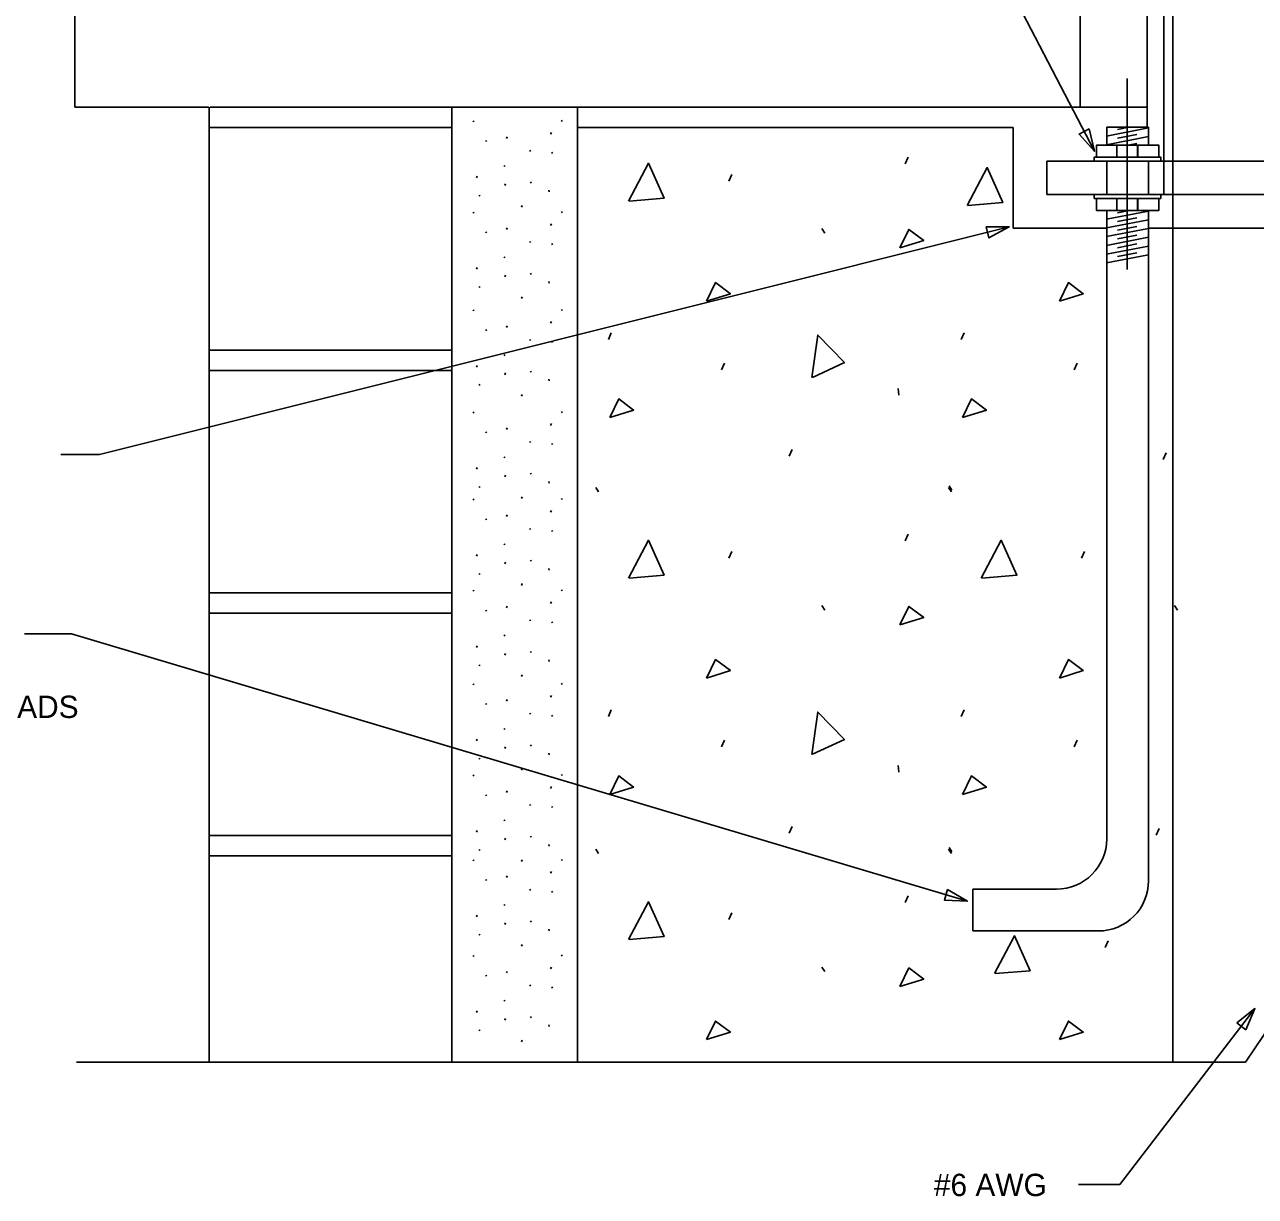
# Model space of a CAD drawing. Extents: x 10042 to 10284, y 10007 to 10187.
# Drawn here: x 10113.9 to 10150.63, y 10090.18 to 10125.18 of the extents above; entities that cross this region are included whole.
import ezdxf

# ---------------------------------------------------------------- set-up
doc = ezdxf.new("R2010")
doc.units = 0
for name, color, linetype in [('G-ANNO-TEXT', 7, 'Continuous'), ('Level 46', 7, 'Continuous'), ('Level 6', 7, 'Continuous')]:
    doc.layers.add(name, color=color, linetype=linetype)

msp = doc.modelspace()

# ---------------------------------------------------------------- linework, layer by layer
at = {"layer": 'G-ANNO-TEXT'}
for p, q in [((10141.121, 10130.456), (10145.827, 10121.394)), ((10146.808, 10123.563), (10146.808, 10117.863)), ((10116.138, 10112.335), (10143.288, 10119.132)), ((10114.979, 10112.335), (10116.138, 10112.335)), ((10113.902, 10106.982), (10115.304, 10106.982)), ((10115.304, 10106.982), (10142.037, 10098.999)), ((10146.59, 10090.535), (10150.616, 10095.793)), ((10145.358, 10090.535), (10146.59, 10090.535))]:
    msp.add_line(p, q, dxfattribs=at)
for points in [[(10145.668, 10122.062), (10145.827, 10121.394), (10145.372, 10121.908)], [(10142.601, 10119.132), (10143.288, 10119.132), (10142.682, 10118.808)], [(10141.446, 10099.35), (10142.037, 10098.999), (10141.351, 10099.03)], [(10150.078, 10095.365), (10150.616, 10095.793), (10150.343, 10095.162)]]:
    msp.add_lwpolyline(points, close=True, dxfattribs=at)
at = {"layer": 'Level 46'}
for p, q in [((10147.404, 10183.071), (10147.404, 10122.109)), ((10147.904, 10183.049), (10147.904, 10120.1)), ((10145.404, 10122.708), (10145.404, 10139.208)), ((10115.404, 10122.708), (10115.404, 10134.708)), ((10115.404, 10122.708), (10119.401, 10122.708)), ((10119.404, 10122.708), (10119.404, 10094.188)), ((10119.435, 10122.708), (10147.395, 10122.708)), ((10126.654, 10122.708), (10126.654, 10094.188)), ((10130.404, 10122.708), (10130.404, 10094.188)), ((10119.404, 10122.099), (10126.654, 10122.099)), ((10127.29, 10122.305), (10127.312, 10122.272)), ((10129.926, 10122.318), (10129.948, 10122.284)), ((10130.404, 10122.099), (10143.404, 10122.099)), ((10143.404, 10122.099), (10143.404, 10119.099)), ((10146.192, 10121.849), (10147.445, 10122.091)), ((10147.445, 10122.109), (10146.195, 10122.109)), ((10146.195, 10121.579), (10146.195, 10122.109)), ((10146.52, 10122.044), (10146.858, 10122.109)), ((10147.445, 10121.579), (10147.445, 10122.109)), ((10127.662, 10121.714), (10127.684, 10121.68)), ((10128.283, 10121.779), (10128.305, 10121.829)), ((10129.598, 10121.906), (10129.621, 10121.956)), ((10146.192, 10121.588), (10147.445, 10121.83)), ((10146.52, 10121.781), (10147.096, 10121.892)), ((10128.977, 10121.423), (10128.999, 10121.39)), ((10129.633, 10121.363), (10129.655, 10121.33)), ((10146.494, 10121.579), (10146.494, 10121.226)), ((10146.502, 10121.579), (10146.502, 10121.226)), ((10146.84, 10121.58), (10147.096, 10121.629)), ((10147.115, 10121.579), (10147.115, 10121.226)), ((10147.122, 10121.579), (10147.122, 10121.226)), ((10128.209, 10120.969), (10128.231, 10120.936)), ((10140.18, 10121.013), (10140.268, 10121.213)), ((10144.404, 10121.1), (10144.404, 10120.1)), ((10144.404, 10121.1), (10147.904, 10121.1)), ((10146.195, 10121.1), (10146.195, 10120.1)), ((10147.445, 10120.1), (10147.445, 10121.1)), ((10147.904, 10121.1), (10154.904, 10121.101)), ((10127.384, 10120.596), (10127.406, 10120.646)), ((10134.918, 10120.503), (10135.007, 10120.702)), ((10128.228, 10120.369), (10128.25, 10120.419)), ((10128.998, 10120.476), (10129.02, 10120.443)), ((10129.547, 10120.229), (10129.553, 10120.18)), ((10127.465, 10120.082), (10127.487, 10120.049)), ((10144.404, 10120.1), (10147.904, 10120.1)), ((10146.494, 10119.983), (10146.494, 10119.63)), ((10146.502, 10119.983), (10146.502, 10119.63)), ((10147.115, 10119.983), (10147.115, 10119.63)), ((10147.122, 10119.983), (10147.122, 10119.63)), ((10147.904, 10120.1), (10154.904, 10120.1)), ((10127.29, 10119.579), (10127.312, 10119.546)), ((10128.733, 10119.725), (10128.755, 10119.775)), ((10129.926, 10119.592), (10129.948, 10119.558)), ((10146.192, 10119.364), (10147.445, 10119.606)), ((10146.195, 10100.859), (10146.195, 10119.622)), ((10146.52, 10119.559), (10146.858, 10119.624)), ((10147.445, 10099.609), (10147.445, 10119.622)), ((10128.283, 10119.053), (10128.305, 10119.102)), ((10129.598, 10119.18), (10129.621, 10119.23)), ((10143.404, 10119.099), (10146.184, 10119.099)), ((10146.192, 10119.103), (10147.445, 10119.345)), ((10146.192, 10118.843), (10147.445, 10119.085)), ((10146.52, 10119.296), (10147.096, 10119.407)), ((10146.52, 10119.035), (10147.096, 10119.146)), ((10147.446, 10119.099), (10155.357, 10119.099)), ((10127.662, 10118.988), (10127.684, 10118.954)), ((10137.693, 10119.082), (10137.782, 10118.949)), ((10146.192, 10118.582), (10147.445, 10118.824)), ((10146.52, 10118.775), (10147.096, 10118.886)), ((10128.977, 10118.697), (10128.999, 10118.664)), ((10129.633, 10118.637), (10129.655, 10118.604)), ((10146.192, 10118.322), (10147.445, 10118.564)), ((10146.52, 10118.514), (10147.096, 10118.625)), ((10146.52, 10118.253), (10147.096, 10118.365)), ((10128.209, 10118.243), (10128.231, 10118.21)), ((10146.192, 10118.061), (10147.445, 10118.303)), ((10127.384, 10117.87), (10127.406, 10117.92)), ((10128.228, 10117.643), (10128.25, 10117.693)), ((10128.998, 10117.75), (10129.02, 10117.717)), ((10127.465, 10117.356), (10127.487, 10117.323)), ((10129.547, 10117.503), (10129.553, 10117.453)), ((10128.733, 10116.999), (10128.755, 10117.049)), ((10127.29, 10116.658), (10127.312, 10116.625)), ((10129.926, 10116.671), (10129.948, 10116.637)), ((10128.283, 10116.132), (10128.305, 10116.182)), ((10129.598, 10116.259), (10129.621, 10116.309)), ((10127.662, 10116.067), (10127.684, 10116.034)), ((10131.322, 10115.774), (10131.41, 10115.974)), ((10141.849, 10115.774), (10141.938, 10115.974)), ((10119.404, 10115.458), (10126.654, 10115.458)), ((10128.977, 10115.777), (10128.999, 10115.743)), ((10129.633, 10115.716), (10129.655, 10115.683)), ((10128.209, 10115.322), (10128.231, 10115.289)), ((10134.696, 10114.864), (10134.785, 10115.064)), ((10145.224, 10114.864), (10145.312, 10115.064)), ((10119.404, 10114.849), (10126.654, 10114.849)), ((10127.384, 10114.95), (10127.406, 10115)), ((10128.228, 10114.722), (10128.25, 10114.772)), ((10128.998, 10114.83), (10129.02, 10114.796)), ((10127.465, 10114.435), (10127.487, 10114.402)), ((10129.547, 10114.583), (10129.553, 10114.533)), ((10128.733, 10114.078), (10128.755, 10114.128)), ((10139.974, 10114.306), (10139.996, 10114.106)), ((10127.29, 10113.608), (10127.312, 10113.574)), ((10129.926, 10113.62), (10129.948, 10113.587)), ((10129.598, 10113.209), (10129.621, 10113.259)), ((10127.662, 10113.016), (10127.684, 10112.983)), ((10128.283, 10113.081), (10128.305, 10113.131)), ((10128.977, 10112.726), (10128.999, 10112.693)), ((10129.633, 10112.666), (10129.655, 10112.633)), ((10136.716, 10112.289), (10136.805, 10112.488)), ((10128.209, 10112.272), (10128.231, 10112.238)), ((10147.876, 10112.19), (10147.965, 10112.389)), ((10127.384, 10111.899), (10127.406, 10111.949)), ((10128.998, 10111.779), (10129.02, 10111.746)), ((10127.465, 10111.385), (10127.487, 10111.352)), ((10128.228, 10111.671), (10128.25, 10111.721)), ((10129.547, 10111.532), (10129.553, 10111.482)), ((10141.49, 10111.402), (10141.578, 10111.269)), ((10127.29, 10111.011), (10127.312, 10110.978)), ((10128.733, 10111.028), (10128.755, 10111.078)), ((10129.926, 10111.024), (10129.948, 10110.991)), ((10130.944, 10111.352), (10131.033, 10111.219)), ((10141.471, 10111.352), (10141.56, 10111.219)), ((10129.598, 10110.613), (10129.621, 10110.663)), ((10127.662, 10110.42), (10127.684, 10110.387)), ((10128.283, 10110.485), (10128.305, 10110.535)), ((10128.977, 10110.13), (10128.999, 10110.096)), ((10129.633, 10110.07), (10129.655, 10110.036)), ((10140.18, 10109.757), (10140.268, 10109.957)), ((10128.209, 10109.675), (10128.231, 10109.642)), ((10127.384, 10109.303), (10127.406, 10109.353)), ((10128.998, 10109.183), (10129.02, 10109.149)), ((10134.918, 10109.246), (10135.007, 10109.446)), ((10145.446, 10109.246), (10145.534, 10109.446)), ((10128.228, 10109.075), (10128.25, 10109.125)), ((10129.547, 10108.936), (10129.553, 10108.886)), ((10127.465, 10108.789), (10127.487, 10108.755)), ((10128.733, 10108.431), (10128.755, 10108.481)), ((10119.404, 10108.208), (10126.654, 10108.208)), ((10127.29, 10108.285), (10127.312, 10108.252)), ((10129.926, 10108.298), (10129.948, 10108.265)), ((10128.283, 10107.759), (10128.305, 10107.809)), ((10129.598, 10107.886), (10129.621, 10107.936)), ((10137.693, 10107.825), (10137.782, 10107.692)), ((10148.221, 10107.825), (10148.309, 10107.692)), ((10119.404, 10107.599), (10126.654, 10107.599)), ((10127.662, 10107.694), (10127.684, 10107.661)), ((10128.977, 10107.404), (10128.999, 10107.37)), ((10129.633, 10107.344), (10129.655, 10107.31)), ((10127.384, 10106.577), (10127.406, 10106.627)), ((10128.209, 10106.949), (10128.231, 10106.916)), ((10128.228, 10106.349), (10128.25, 10106.399)), ((10128.998, 10106.457), (10129.02, 10106.423)), ((10127.465, 10106.062), (10127.487, 10106.029)), ((10129.547, 10106.21), (10129.553, 10106.16)), ((10127.29, 10105.494), (10127.312, 10105.461)), ((10128.733, 10105.705), (10128.755, 10105.755)), ((10129.926, 10105.507), (10129.948, 10105.474)), ((10129.598, 10105.095), (10129.621, 10105.145)), ((10127.662, 10104.903), (10127.684, 10104.87)), ((10128.283, 10104.968), (10128.305, 10105.018)), ((10128.977, 10104.613), (10128.999, 10104.579)), ((10129.633, 10104.553), (10129.655, 10104.519)), ((10131.322, 10104.518), (10131.41, 10104.717)), ((10141.849, 10104.518), (10141.938, 10104.717)), ((10128.209, 10104.158), (10128.231, 10104.125)), ((10127.384, 10103.786), (10127.406, 10103.836)), ((10128.998, 10103.666), (10129.02, 10103.632)), ((10134.696, 10103.607), (10134.785, 10103.807)), ((10145.224, 10103.607), (10145.312, 10103.807)), ((10128.228, 10103.558), (10128.25, 10103.608)), ((10129.547, 10103.419), (10129.553, 10103.369)), ((10127.465, 10103.272), (10127.487, 10103.238)), ((10128.733, 10102.914), (10128.755, 10102.964)), ((10139.974, 10103.05), (10139.996, 10102.85)), ((10127.29, 10102.768), (10127.312, 10102.735)), ((10129.926, 10102.781), (10129.948, 10102.748)), ((10128.283, 10102.242), (10128.305, 10102.292)), ((10129.598, 10102.369), (10129.621, 10102.419)), ((10127.662, 10102.177), (10127.684, 10102.144)), ((10128.977, 10101.887), (10128.999, 10101.853)), ((10129.633, 10101.827), (10129.655, 10101.793)), ((10127.384, 10101.06), (10127.406, 10101.11)), ((10128.209, 10101.432), (10128.231, 10101.399)), ((10136.716, 10101.032), (10136.805, 10101.232)), ((10147.67, 10100.971), (10147.759, 10101.17)), ((10119.404, 10100.958), (10126.654, 10100.958)), ((10128.228, 10100.832), (10128.25, 10100.882)), ((10128.998, 10100.94), (10129.02, 10100.906)), ((10127.465, 10100.545), (10127.487, 10100.512)), ((10129.547, 10100.693), (10129.553, 10100.643)), ((10130.944, 10100.556), (10131.033, 10100.423)), ((10141.471, 10100.556), (10141.56, 10100.423)), ((10141.49, 10100.607), (10141.578, 10100.474)), ((10119.404, 10100.349), (10126.654, 10100.349)), ((10127.29, 10100.237), (10127.312, 10100.203)), ((10128.733, 10100.188), (10128.755, 10100.238)), ((10129.926, 10100.249), (10129.948, 10100.216)), ((10127.662, 10099.646), (10127.684, 10099.612)), ((10128.283, 10099.71), (10128.305, 10099.76)), ((10129.598, 10099.838), (10129.621, 10099.888)), ((10128.977, 10099.355), (10128.999, 10099.322)), ((10129.633, 10099.295), (10129.655, 10099.262)), ((10142.195, 10098.109), (10142.195, 10099.359)), ((10144.695, 10099.359), (10142.195, 10099.359)), ((10128.209, 10098.901), (10128.231, 10098.868)), ((10140.18, 10098.961), (10140.268, 10099.161)), ((10127.384, 10098.528), (10127.406, 10098.578)), ((10134.918, 10098.451), (10135.007, 10098.65)), ((10128.228, 10098.301), (10128.25, 10098.351)), ((10128.998, 10098.408), (10129.02, 10098.375)), ((10129.547, 10098.161), (10129.553, 10098.111)), ((10127.465, 10098.014), (10127.487, 10097.981)), ((10145.945, 10098.109), (10142.195, 10098.109)), ((10146.151, 10097.62), (10146.24, 10097.819)), ((10128.733, 10097.657), (10128.755, 10097.707)), ((10127.29, 10097.381), (10127.312, 10097.348)), ((10129.926, 10097.394), (10129.948, 10097.36)), ((10127.662, 10096.79), (10127.684, 10096.756)), ((10128.283, 10096.855), (10128.305, 10096.904)), ((10129.598, 10096.982), (10129.621, 10097.032)), ((10137.693, 10097.03), (10137.782, 10096.897)), ((10128.977, 10096.499), (10128.999, 10096.466)), ((10129.633, 10096.439), (10129.655, 10096.406)), ((10128.209, 10096.045), (10128.231, 10096.012)), ((10127.384, 10095.672), (10127.406, 10095.722)), ((10150.339, 10094.188), (10151.408, 10095.788)), ((10128.228, 10095.445), (10128.25, 10095.495)), ((10128.998, 10095.552), (10129.02, 10095.519)), ((10129.547, 10095.305), (10129.553, 10095.255)), ((10127.465, 10095.158), (10127.487, 10095.125)), ((10128.733, 10094.801), (10128.755, 10094.851)), ((10115.449, 10094.188), (10150.339, 10094.188))]:
    msp.add_line(p, q, dxfattribs=at)
for points in [[(10145.891, 10121.219), (10147.748, 10121.219), (10147.748, 10121.579), (10145.891, 10121.579)], [(10145.821, 10121.101), (10147.807, 10121.101), (10147.807, 10121.219), (10145.821, 10121.219)], [(10145.821, 10120.101), (10147.807, 10120.101), (10147.807, 10119.983), (10145.821, 10119.983)], [(10145.891, 10119.983), (10147.748, 10119.983), (10147.748, 10119.622), (10145.891, 10119.622)]]:
    msp.add_lwpolyline(points, close=True, dxfattribs=at)
for points in [[(10131.921, 10119.903), (10132.52, 10121.035), (10132.987, 10119.992), (10131.943, 10119.903)], [(10142.028, 10119.772), (10142.628, 10120.904), (10143.094, 10119.861), (10142.051, 10119.772)], [(10140.024, 10118.505), (10140.291, 10119.06), (10140.735, 10118.727), (10140.024, 10118.505)], [(10134.256, 10116.918), (10134.523, 10117.473), (10134.967, 10117.14), (10134.256, 10116.918)], [(10144.784, 10116.918), (10145.05, 10117.473), (10145.494, 10117.14), (10144.784, 10116.918)], [(10137.397, 10114.634), (10137.573, 10115.903), (10138.368, 10115.082), (10137.418, 10114.642)], [(10131.366, 10113.443), (10131.632, 10113.998), (10132.076, 10113.665), (10131.366, 10113.443)], [(10141.894, 10113.443), (10142.16, 10113.998), (10142.604, 10113.665), (10141.894, 10113.443)], [(10131.921, 10108.647), (10132.52, 10109.779), (10132.987, 10108.736), (10131.943, 10108.647)], [(10142.449, 10108.647), (10143.048, 10109.779), (10143.514, 10108.736), (10142.471, 10108.647)], [(10140.024, 10107.248), (10140.291, 10107.803), (10140.735, 10107.47), (10140.024, 10107.248)], [(10134.256, 10105.661), (10134.523, 10106.216), (10134.967, 10105.883), (10134.256, 10105.661)], [(10144.784, 10105.661), (10145.05, 10106.216), (10145.494, 10105.883), (10144.784, 10105.661)], [(10137.397, 10103.378), (10137.573, 10104.646), (10138.368, 10103.825), (10137.418, 10103.385)], [(10131.366, 10102.186), (10131.632, 10102.742), (10132.076, 10102.408), (10131.366, 10102.186)], [(10141.894, 10102.186), (10142.16, 10102.742), (10142.604, 10102.408), (10141.894, 10102.186)], [(10131.921, 10097.851), (10132.52, 10098.983), (10132.987, 10097.94), (10131.943, 10097.851)], [(10142.842, 10096.836), (10143.442, 10097.968), (10143.908, 10096.924), (10142.864, 10096.836)], [(10140.024, 10096.453), (10140.291, 10097.008), (10140.735, 10096.675), (10140.024, 10096.453)], [(10134.256, 10094.866), (10134.523, 10095.421), (10134.967, 10095.088), (10134.256, 10094.866)], [(10144.784, 10094.866), (10145.05, 10095.421), (10145.494, 10095.088), (10144.784, 10094.866)]]:
    msp.add_lwpolyline(points, dxfattribs=at)
for centre in [(10144.695, 10100.859), (10145.945, 10099.609)]:
    msp.add_arc(centre, 1.5, 270, 0, dxfattribs=at)
at = {"layer": 'Level 6'}
msp.add_line((10148.165, 10126.708), (10148.165, 10094.188), dxfattribs=at)

# ---------------------------------------------------------------- texts
at = {"layer": 'G-ANNO-TEXT'}
for s, height, p in [('ANCHOR BOLTS WITH N.F. THREADS', 0.66667, (10099.514, 10104.47)), ('#6 AWG', 0.6667, (10141.038, 10090.193))]:
    msp.add_text(s, height=height, dxfattribs=at).set_placement(p)

doc.saveas('drawing.dxf')
